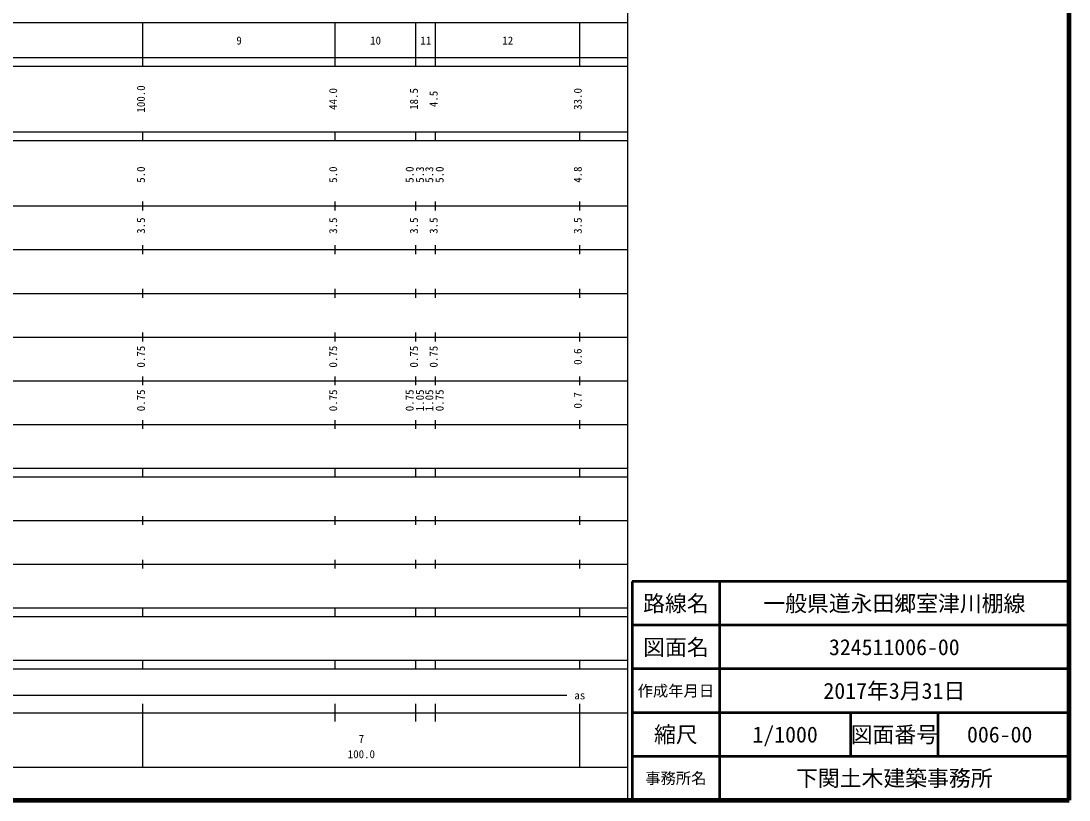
# Model space of a CAD drawing. Units: millimetres on the paper, enlarged 1000 times. Extents: x 40000 to 680000, y 20000 to 380000.
# Drawn here: x 440072 to 680000, y 20000 to 198357 of the extents above; entities that cross this region are included whole.
import ezdxf
from ezdxf.enums import TextEntityAlignment as Align

# ---------------------------------------------------------------- set-up
doc = ezdxf.new("R2010")
doc.units = ezdxf.units.MM
doc.header["$LTSCALE"] = 1000
for name, color, linetype, lineweight in [('M-TTL', 2, 'Continuous', 140), ('M-TTL-BAND', 7, 'Continuous', 25), ('M-TTL-FRAM', 2, 'Continuous', 50), ('M-TTL-LINE', 7, 'Continuous', 50)]:
    doc.layers.add(name, color=color, linetype=linetype, lineweight=lineweight)
doc.layers.add('M-TTL-TXT', color=7, linetype='Continuous')
doc.styles.add('ＭＳ ゴシック', font='')
doc.styles.get('ＭＳ ゴシック').set_extended_font_data('MS Gothic')

msp = doc.modelspace()

# ---------------------------------------------------------------- linework, layer by layer
at = {"layer": 'M-TTL'}
for p, q in [((680000, 20000), (680000, 380000)), ((40000, 20000), (680000, 20000))]:
    msp.add_line(p, q, dxfattribs=at)
at = {"layer": 'M-TTL-BAND'}
for p, q in [((579000, 20000), (579000, 370000)), ((68000, 198000), (579000, 198000)), ((468000, 188000), (468000, 198000)), ((512000, 188000), (512000, 198000)), ((530500, 188000), (530500, 198000)), ((535000, 188000), (535000, 198000)), ((568000, 188000), (568000, 198000)), ((40000, 190000), (579000, 190000)), ((40000, 188000), (579000, 188000)), ((40000, 173000), (579000, 173000)), ((468000, 171000), (468000, 173000)), ((512000, 171000), (512000, 173000)), ((530500, 171000), (530500, 173000)), ((535000, 171000), (535000, 173000)), ((568000, 171000), (568000, 173000)), ((40000, 171000), (579000, 171000)), ((40000, 156000), (579000, 156000)), ((468000, 155000), (468000, 157000)), ((512000, 155000), (512000, 157000)), ((530500, 155000), (530500, 157000)), ((535000, 155000), (535000, 157000)), ((568000, 155000), (568000, 157000)), ((468000, 145000), (468000, 147000)), ((512000, 145000), (512000, 147000)), ((530500, 145000), (530500, 147000)), ((535000, 145000), (535000, 147000)), ((568000, 145000), (568000, 147000)), ((46000, 146000), (579000, 146000)), ((468000, 135000), (468000, 137000)), ((512000, 135000), (512000, 137000)), ((530500, 135000), (530500, 137000)), ((535000, 135000), (535000, 137000)), ((568000, 135000), (568000, 137000)), ((52000, 136000), (579000, 136000)), ((46000, 126000), (579000, 126000)), ((468000, 125000), (468000, 127000)), ((512000, 125000), (512000, 127000)), ((530500, 125000), (530500, 127000)), ((535000, 125000), (535000, 127000)), ((568000, 125000), (568000, 127000)), ((52000, 116000), (579000, 116000)), ((468000, 115000), (468000, 117000)), ((512000, 115000), (512000, 117000)), ((530500, 115000), (530500, 117000)), ((535000, 115000), (535000, 117000)), ((568000, 115000), (568000, 117000)), ((46000, 106000), (579000, 106000)), ((468000, 105000), (468000, 107000)), ((512000, 105000), (512000, 107000)), ((530500, 105000), (530500, 107000)), ((535000, 105000), (535000, 107000)), ((568000, 105000), (568000, 107000)), ((40000, 96000), (579000, 96000)), ((468000, 94000), (468000, 96000)), ((512000, 94000), (512000, 96000)), ((530500, 94000), (530500, 96000)), ((535000, 94000), (535000, 96000)), ((568000, 94000), (568000, 96000)), ((40000, 94000), (579000, 94000)), ((49000, 84000), (579000, 84000)), ((468000, 83000), (468000, 85000)), ((512000, 83000), (512000, 85000)), ((530500, 83000), (530500, 85000)), ((535000, 83000), (535000, 85000)), ((568000, 83000), (568000, 85000)), ((468000, 73000), (468000, 75000)), ((512000, 73000), (512000, 75000)), ((530500, 73000), (530500, 75000)), ((535000, 73000), (535000, 75000)), ((568000, 73000), (568000, 75000)), ((40000, 74000), (579000, 74000)), ((40000, 64000), (579000, 64000)), ((468000, 62000), (468000, 64000)), ((512000, 62000), (512000, 64000)), ((530500, 62000), (530500, 64000)), ((535000, 62000), (535000, 64000)), ((568000, 62000), (568000, 64000)), ((40000, 62000), (579000, 62000)), ((40000, 52000), (579000, 52000)), ((468000, 50000), (468000, 52000)), ((512000, 50000), (512000, 52000)), ((530500, 50000), (530500, 52000)), ((535000, 50000), (535000, 52000)), ((568000, 50000), (568000, 52000)), ((40000, 50000), (579000, 50000)), ((71000, 44000), (565000, 44000)), ((468000, 27500), (468000, 42000)), ((512000, 38000), (512000, 42000)), ((530500, 38000), (530500, 42000)), ((535000, 38000), (535000, 42000)), ((568000, 27500), (568000, 42000)), ((40000, 40000), (579000, 40000)), ((68000, 27500), (579000, 27500))]:
    msp.add_line(p, q, dxfattribs=at)
at = {"layer": 'M-TTL-FRAM'}
for p, q in [((680000, 70000), (580000, 70000)), ((580000, 70000), (580000, 20000))]:
    msp.add_line(p, q, dxfattribs=at)
at = {"layer": 'M-TTL-LINE'}
for p, q in [((600000, 70000), (600000, 20000)), ((680000, 60000), (580000, 60000)), ((680000, 50000), (580000, 50000)), ((680000, 40000), (580000, 40000)), ((630000, 40000), (630000, 30000)), ((650000, 40000), (650000, 30000)), ((680000, 30000), (580000, 30000))]:
    msp.add_line(p, q, dxfattribs=at)

# ---------------------------------------------------------------- texts
at = {"layer": 'M-TTL-BAND', "style": 'ＭＳ ゴシック'}
for s, p in [('9', (490000, 192405)), ('10', (521250, 192405)), ('11', (532750, 192405)), ('12', (551500, 192405)), ('as', (568000, 42500)), ('7', (518000, 32523)), ('100.0', (518000, 29033))]:
    msp.add_text(s, height=1833, dxfattribs=at).set_placement(p, align=Align.BOTTOM_CENTER)
for s, p in [('100.0', (469000, 180500)), ('44.0', (513000, 180500)), ('18.5', (531500, 180500)), ('33.0', (569000, 180500)), ('4.5', (536000, 180500)), ('5.0', (469000, 163174)), ('5.0', (513000, 163174)), ('5.0', (530500, 163174)), ('5.3', (532870, 163174)), ('5.3', (535000, 163174)), ('5.0', (537370, 163174)), ('4.8', (569000, 163174)), ('3.5', (469000, 151500)), ('3.5', (513000, 151500)), ('3.5', (531500, 151500)), ('3.5', (536000, 151500)), ('3.5', (569000, 151500)), ('0.75', (469000, 121500)), ('0.75', (513000, 121500)), ('0.75', (531500, 121500)), ('0.75', (536000, 121500)), ('0.6', (569000, 121500)), ('0.75', (469000, 111500)), ('0.75', (513000, 111500)), ('0.75', (530500, 111500)), ('1.05', (532870, 111500)), ('1.05', (535000, 111500)), ('0.75', (537370, 111500)), ('0.7', (569000, 111500))]:
    msp.add_text(s, height=1833, rotation=90, dxfattribs=at).set_placement(p, align=Align.BOTTOM_CENTER)
at = {"layer": 'M-TTL-TXT', "style": 'ＭＳ ゴシック'}
for s, height, p in [('路線名', 3666, (590000, 65000)), ('路線名', 3666, (590000, 65000)), ('一般県道永田郷室津川棚線', 3666, (640000, 65000)), ('図面名', 3666, (590000, 55000)), ('図面名', 3666, (590000, 55000)), ('324511006-00', 3666, (640000, 55000)), ('作成年月日', 2566, (590000, 45000)), ('作成年月日', 2566, (590000, 45000)), ('2017年3月31日', 3666, (640000, 45000)), ('縮尺', 3666, (590000, 35000)), ('縮尺', 3666, (590000, 35000)), ('1/1000', 3666, (615000, 35000)), ('図面番号', 3666, (640000, 35000)), ('図面番号', 3666, (640000, 35000)), ('006-00', 3666, (664125, 35000)), ('事務所名', 2566, (590000, 25000)), ('事務所名', 2566, (590000, 25000)), ('下関土木建築事務所', 3666, (640000, 25000))]:
    msp.add_text(s, height=height, dxfattribs=at).set_placement(p, align=Align.MIDDLE_CENTER)

doc.saveas('drawing.dxf')
